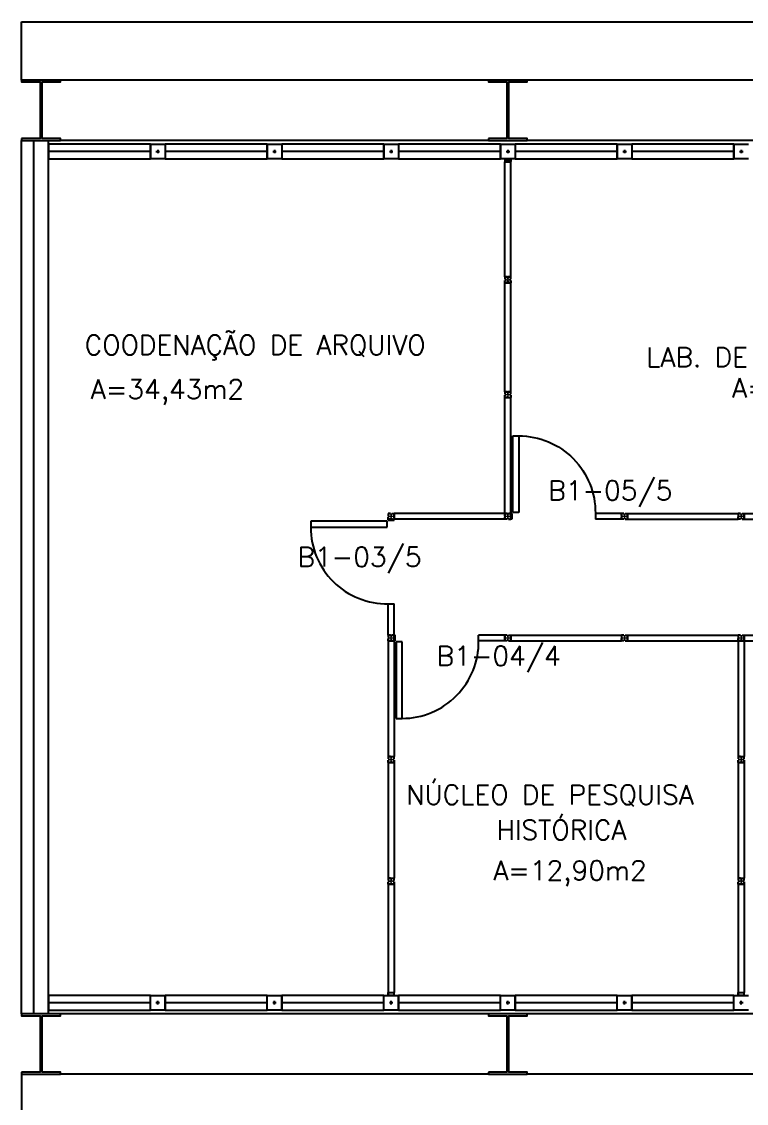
# Model space of a CAD drawing. Header units: centimetres. Extents: x -29 to 78, y -13 to 56.
# Drawn here: x -28.38 to -20.93, y 16.89 to 28.01 of the extents above; entities that cross this region are included whole.
import ezdxf
from ezdxf.enums import TextEntityAlignment as Align

# ---------------------------------------------------------------- set-up
doc = ezdxf.new("R2010")
doc.units = ezdxf.units.CM
doc.header["$LTSCALE"] = 0.01
doc.header["$MEASUREMENT"] = 0
doc.layers.get('0').update_dxf_attribs({"color": 1, "linetype": 'CONTINUOUS'})
for name, color, linetype in [('ALV', 2, 'CONTINUOUS'), ('AREA', 2, 'CONTINUOUS'), ('DIV', 2, 'CONTINUOUS'), ('ENDEREÇO', 2, 'CONTINUOUS'), ('ESQUA', 1, 'CONTINUOUS'), ('ESTRUTURA', 3, 'CONTINUOUS'), ('TEXTO', 2, 'CONTINUOUS')]:
    doc.layers.add(name, color=color, linetype=linetype)
doc.styles.add('UNB-100', font='simplex.shx', dxfattribs={"height": 0.2})

# ---------------------------------------------------------------- blocks, each defined once
blk = doc.blocks.new('VIGTA')
for p, q in [((0, 0.62), (4.4, 0.62)), ((0, 0), (4.4, 0))]:
    blk.add_line(p, q)
blk = doc.blocks.new('MTT')
at = {"color": 2}
for p, q in [((-0.008, 0.03), (-0.03, 0.03)), ((-0.03, 0.03), (-0.03, 0.006)), ((-0.0205, 0.006), (-0.03, 0.006)), ((-0.0205, -0.006), (-0.0205, 0.006)), ((-0.008, 0.03), (-0.008, 0.02)), ((-0.008, 0.02), (0.008, 0.02)), ((-0.0051, 0), (0.0051, 0)), ((0, -0.0051), (0, 0.0051)), ((0.008, 0.03), (0.03, 0.03)), ((0.008, 0.03), (0.008, 0.02)), ((0.0205, -0.006), (0.0205, 0.006)), ((0.0205, 0.006), (0.03, 0.006)), ((0.03, 0.006), (0.03, 0.03)), ((-0.0205, -0.006), (-0.03, -0.006)), ((-0.03, -0.03), (-0.03, -0.006)), ((-0.008, -0.03), (-0.03, -0.03)), ((-0.008, -0.02), (0.008, -0.02)), ((-0.008, -0.03), (-0.008, -0.02)), ((0.008, -0.03), (0.008, -0.02)), ((0.008, -0.03), (0.03, -0.03)), ((0.0205, -0.006), (0.03, -0.006)), ((0.03, -0.006), (0.03, -0.03))]:
    blk.add_line(p, q, dxfattribs=at)
blk = doc.blocks.new('DIV12')
for p, q in [((-0.0051, 0), (0.0051, 0)), ((0, -0.0051), (0, 0.0051)), ((0.03, 0.03), (1.17, 0.03)), ((0.03, 0.03), (0.03, -0.03)), ((0.03, 0.009), (0.03, 0.027)), ((1.17, 0.03), (1.17, -0.03)), ((1.1949, 0), (1.2051, 0)), ((1.2051, 0), (1.1949, 0)), ((1.2, -0.0051), (1.2, 0.0051)), ((0.03, -0.03), (0.03, -0.009)), ((0.03, -0.009), (0.03, -0.027)), ((0.03, -0.03), (1.17, -0.03))]:
    blk.add_line(p, q)
blk = doc.blocks.new('IMTT125')
for p, q in [((-0.03, -0.083), (-0.03, -0.105)), ((-0.03, -0.083), (-0.02, -0.083)), ((-0.03, -1.22), (-0.03, -0.105)), ((-0.03, -0.105), (0.03, -0.105)), ((-0.02, -0.083), (-0.02, -0.075)), ((0.02, -0.075), (-0.02, -0.075)), ((0, -0.0801), (0, -0.0699)), ((0.02, -0.083), (0.02, -0.075)), ((0.03, -0.083), (0.02, -0.083)), ((0.03, -0.083), (0.03, -0.105)), ((0.03, -1.22), (0.03, -0.105)), ((-0.03, -1.22), (0.03, -1.22)), ((-0.009, -1.22), (-0.027, -1.22)), ((0.03, -1.22), (0.009, -1.22)), ((0.009, -1.22), (0.027, -1.22)), ((0.0051, -1.25), (-0.0051, -1.25)), ((0, -1.2551), (0, -1.2449))]:
    blk.add_line(p, q)
blk = doc.blocks.new('DIV125')
for p, q in [((0.0051, 1.25), (-0.0051, 1.25)), ((0, 1.2551), (0, 1.2449)), ((0, 1.2449), (0, 1.2551)), ((-0.03, 1.22), (0.03, 1.22)), ((-0.03, 0.03), (-0.03, 1.22)), ((0.03, 0.03), (0.03, 1.22)), ((-0.03, 0.03), (0.03, 0.03)), ((-0.009, 0.03), (-0.027, 0.03)), ((0.0051, 0), (-0.0051, 0)), ((0, -0.0051), (0, 0.0051)), ((0.009, 0.03), (0.027, 0.03)), ((0.03, 0.03), (0.009, 0.03))]:
    blk.add_line(p, q)
blk = doc.blocks.new('PD12')
at = {"color": 2}
for p, q in [((-0.05, 0.827), (-0.113, 0.827)), ((-0.113, 0.827), (-0.113, 0.04)), ((-0.05, 0.04), (-0.05, 0.827)), ((-1.205, 0), (-1.195, 0)), ((-1.2, -0.005), (-1.2, 0.005)), ((-1.17, 0.03), (-1.17, -0.03)), ((-1.17, 0.03), (-0.9, 0.03)), ((-1.17, 0.009), (-1.17, 0.027)), ((-0.9, 0.03), (-0.9, -0.03)), ((-0.113, 0.04), (-0.05, 0.04)), ((-0.04, 0.03), (-0.04, -0.03)), ((-0.04, 0.03), (-0.03, 0.03)), ((-0.03, 0.03), (-0.03, -0.03)), ((0.005, 0), (-0.005, 0)), ((-0.005, 0), (0.005, 0)), ((0, -0.005), (0, 0.005)), ((-1.17, -0.009), (-1.17, -0.027)), ((-1.17, -0.03), (-1.17, -0.009)), ((-1.17, -0.03), (-0.9, -0.03)), ((-0.04, -0.03), (-0.03, -0.03))]:
    blk.add_line(p, q, dxfattribs=at)
at = {"color": 1}
blk.add_arc((-0.113, 0.04), 0.787, 90, 180.7004, dxfattribs=at)
blk = doc.blocks.new('PD125')
at = {"color": 2}
for p, q in [((-0.04, -0.05), (-0.827, -0.05)), ((-0.827, -0.05), (-0.827, -0.113)), ((-0.04, -0.113), (-0.04, -0.05)), ((-0.03, -0.04), (-0.03, -0.03)), ((-0.03, -0.03), (0.03, -0.03)), ((-0.03, -0.04), (0.03, -0.04)), ((0.03, -0.04), (0.03, -0.03)), ((-0.827, -0.113), (-0.04, -0.113)), ((-0.03, -0.9), (0.03, -0.9)), ((-0.03, -1.22), (-0.03, -0.9)), ((0.03, -1.22), (0.03, -0.9)), ((-0.03, -1.22), (0.03, -1.22)), ((-0.009, -1.22), (-0.027, -1.22)), ((0.03, -1.22), (0.009, -1.22)), ((0.009, -1.22), (0.027, -1.22)), ((0.005, -1.25), (-0.005, -1.25)), ((0, -1.255), (0, -1.245))]:
    blk.add_line(p, q, dxfattribs=at)
at = {"color": 1}
blk.add_arc((-0.04, -0.113), 0.787, 180, 270.7004, dxfattribs=at)

msp = doc.modelspace()

# ---------------------------------------------------------------- linework, layer by layer
for p, q in [((-28.383, 27.408), (-28.383, 28.008)), ((-28.383, 28.008), (-13.583, 28.008)), ((-28.383, 17.188), (-28.383, 16.588))]:
    msp.add_line(p, q)
at = {"layer": 'ALV'}
for p, q in [((-28.383, 17.808), (-28.383, 26.788)), ((-28.258, 17.808), (-28.258, 26.788)), ((-28.108, 17.808), (-28.108, 26.788))]:
    msp.add_line(p, q, dxfattribs=at)
at = {"layer": 'DIV'}
for p, q in [((-23.413, 26.587), (-23.413, 26.571)), ((-23.411, 26.586), (-23.411, 26.572)), ((-23.41, 26.59), (-23.403, 26.59)), ((-23.409, 26.588), (-23.403, 26.588)), ((-23.403, 26.583), (-23.403, 26.595)), ((-23.401, 26.583), (-23.401, 26.595)), ((-23.366, 26.598), (-23.4, 26.598)), ((-23.384, 26.58), (-23.4, 26.58)), ((-23.366, 26.597), (-23.399, 26.597)), ((-23.383, 26.581), (-23.399, 26.581)), ((-23.391, 26.577), (-23.391, 26.572)), ((-23.379, 26.578), (-23.387, 26.578)), ((-23.383, 26.578), (-23.387, 26.578)), ((-23.379, 26.577), (-23.387, 26.577)), ((-23.385, 26.578), (-23.384, 26.579)), ((-23.383, 26.587), (-23.384, 26.579)), ((-23.382, 26.58), (-23.384, 26.58)), ((-23.383, 26.593), (-23.383, 26.604)), ((-23.383, 26.587), (-23.382, 26.579)), ((-23.383, 26.586), (-23.383, 26.586)), ((-23.382, 26.585), (-23.383, 26.585)), ((-23.382, 26.584), (-23.383, 26.584)), ((-23.382, 26.583), (-23.383, 26.583)), ((-23.382, 26.582), (-23.383, 26.582)), ((-23.382, 26.581), (-23.383, 26.581)), ((-23.383, 26.578), (-23.383, 26.579)), ((-23.382, 26.579), (-23.383, 26.579)), ((-23.366, 26.581), (-23.382, 26.581)), ((-23.366, 26.58), (-23.382, 26.58)), ((-23.38, 26.578), (-23.382, 26.579)), ((-23.382, 26.578), (-23.382, 26.579)), ((-23.379, 26.578), (-23.382, 26.578)), ((-23.375, 26.577), (-23.375, 26.572)), ((-23.364, 26.583), (-23.364, 26.595)), ((-23.363, 26.583), (-23.363, 26.595)), ((-23.356, 26.59), (-23.363, 26.59)), ((-23.357, 26.588), (-23.363, 26.588)), ((-23.355, 26.586), (-23.355, 26.572)), ((-23.353, 26.587), (-23.353, 26.571)), ((-23.413, 25.384), (-23.413, 26.568)), ((-23.413, 26.568), (-23.353, 26.568)), ((-23.41, 26.568), (-23.392, 26.568)), ((-23.409, 26.57), (-23.393, 26.57)), ((-23.389, 26.576), (-23.389, 26.569)), ((-23.389, 26.576), (-23.389, 26.571)), ((-23.388, 26.576), (-23.388, 26.57)), ((-23.388, 26.568), (-23.378, 26.568)), ((-23.387, 26.569), (-23.379, 26.569)), ((-23.378, 26.576), (-23.378, 26.57)), ((-23.377, 26.576), (-23.377, 26.569)), ((-23.377, 26.576), (-23.377, 26.571)), ((-23.356, 26.568), (-23.374, 26.568)), ((-23.357, 26.57), (-23.373, 26.57)), ((-23.353, 25.384), (-23.353, 26.568)), ((-23.413, 25.384), (-23.353, 25.384)), ((-23.392, 25.384), (-23.413, 25.384)), ((-23.391, 25.384), (-23.413, 25.384)), ((-23.413, 25.384), (-23.413, 25.36)), ((-23.403, 25.36), (-23.413, 25.36)), ((-23.403, 25.348), (-23.403, 25.36)), ((-23.391, 25.384), (-23.391, 25.374)), ((-23.391, 25.374), (-23.375, 25.374)), ((-23.389, 25.376), (-23.389, 25.383)), ((-23.388, 25.384), (-23.378, 25.384)), ((-23.388, 25.376), (-23.388, 25.382)), ((-23.388, 25.354), (-23.378, 25.354)), ((-23.387, 25.383), (-23.379, 25.383)), ((-23.379, 25.375), (-23.387, 25.375)), ((-23.379, 25.374), (-23.387, 25.374)), ((-23.383, 25.349), (-23.383, 25.359)), ((-23.378, 25.376), (-23.378, 25.382)), ((-23.377, 25.376), (-23.377, 25.383)), ((-23.375, 25.384), (-23.353, 25.384)), ((-23.375, 25.384), (-23.375, 25.374)), ((-23.374, 25.384), (-23.356, 25.384)), ((-23.353, 25.384), (-23.374, 25.384)), ((-23.362, 25.348), (-23.362, 25.36)), ((-23.362, 25.36), (-23.353, 25.36)), ((-23.353, 25.36), (-23.353, 25.384)), ((-23.403, 25.348), (-23.413, 25.348)), ((-23.413, 25.324), (-23.413, 25.348)), ((-23.413, 24.203), (-23.413, 25.324)), ((-23.392, 25.324), (-23.413, 25.324)), ((-23.413, 25.324), (-23.353, 25.324)), ((-23.391, 25.324), (-23.413, 25.324)), ((-23.391, 25.334), (-23.375, 25.334)), ((-23.391, 25.324), (-23.391, 25.334)), ((-23.389, 25.331), (-23.389, 25.325)), ((-23.388, 25.331), (-23.388, 25.326)), ((-23.388, 25.324), (-23.378, 25.324)), ((-23.379, 25.333), (-23.387, 25.333)), ((-23.379, 25.332), (-23.387, 25.332)), ((-23.387, 25.325), (-23.379, 25.325)), ((-23.378, 25.331), (-23.378, 25.326)), ((-23.377, 25.331), (-23.377, 25.325)), ((-23.375, 25.324), (-23.375, 25.334)), ((-23.375, 25.324), (-23.353, 25.324)), ((-23.353, 25.324), (-23.374, 25.324)), ((-23.374, 25.324), (-23.356, 25.324)), ((-23.362, 25.348), (-23.353, 25.348)), ((-23.353, 25.348), (-23.353, 25.324)), ((-23.353, 24.203), (-23.353, 25.324)), ((-23.413, 24.203), (-23.353, 24.203)), ((-23.392, 24.203), (-23.41, 24.203)), ((-23.389, 24.196), (-23.389, 24.202)), ((-23.388, 24.203), (-23.378, 24.203)), ((-23.388, 24.196), (-23.388, 24.201)), ((-23.378, 24.173), (-23.388, 24.173)), ((-23.387, 24.202), (-23.379, 24.202)), ((-23.379, 24.195), (-23.387, 24.195)), ((-23.379, 24.194), (-23.387, 24.194)), ((-23.383, 24.168), (-23.383, 24.179)), ((-23.378, 24.196), (-23.378, 24.201)), ((-23.377, 24.196), (-23.377, 24.202)), ((-23.353, 24.203), (-23.374, 24.203)), ((-23.374, 24.203), (-23.356, 24.203))]:
    msp.add_line(p, q, dxfattribs=at)
for centre, radius, start, end in [((-23.41, 26.587), 0.003, 90, 180), ((-23.409, 26.586), 0.002, 90, 180), ((-23.4, 26.595), 0.003, 90, 180), ((-23.4, 26.583), 0.003, 180, 270), ((-23.399, 26.595), 0.002, 90, 180), ((-23.399, 26.583), 0.002, 180, 270), ((-23.388, 26.577), 0.003, 90, 180), ((-23.387, 26.576), 0.002, 90, 180), ((-23.387, 26.576), 0.002, 90, 180), ((-23.387, 26.576), 0.001, 90, 180), ((-23.379, 26.576), 0.002, 0, 90), ((-23.379, 26.576), 0.002, 0, 90), ((-23.379, 26.576), 0.001, 0, 90), ((-23.378, 26.577), 0.003, 0, 90), ((-23.366, 26.595), 0.003, 0, 90), ((-23.366, 26.595), 0.002, 0, 90), ((-23.366, 26.583), 0.002, 270, 0), ((-23.366, 26.583), 0.003, 270, 0), ((-23.357, 26.586), 0.002, 0, 90), ((-23.356, 26.587), 0.003, 0, 90), ((-23.41, 26.571), 0.003, 180, 270), ((-23.409, 26.572), 0.002, 180, 270), ((-23.393, 26.572), 0.002, 270, 0), ((-23.392, 26.571), 0.003, 270, 0), ((-23.388, 26.569), 0.001, 180, 270), ((-23.387, 26.57), 0.001, 180, 270), ((-23.379, 26.57), 0.001, 270, 0), ((-23.378, 26.569), 0.001, 270, 0), ((-23.374, 26.571), 0.003, 180, 270), ((-23.373, 26.572), 0.002, 180, 270), ((-23.357, 26.572), 0.002, 270, 0), ((-23.356, 26.571), 0.003, 270, 0), ((-23.388, 25.383), 0.001, 90, 180), ((-23.387, 25.376), 0.002, 180, 270), ((-23.387, 25.382), 0.001, 90, 180), ((-23.387, 25.376), 0.001, 180, 270), ((-23.379, 25.382), 0.001, 360, 90), ((-23.379, 25.376), 0.001, 270, 360), ((-23.379, 25.376), 0.002, 270, 360), ((-23.378, 25.383), 0.001, 360, 90), ((-23.387, 25.331), 0.002, 90, 180), ((-23.388, 25.325), 0.001, 180, 270), ((-23.387, 25.331), 0.001, 90, 180), ((-23.387, 25.326), 0.001, 180, 270), ((-23.379, 25.331), 0.002, 0, 90), ((-23.379, 25.331), 0.001, 0, 90), ((-23.379, 25.326), 0.001, 270, 0), ((-23.378, 25.325), 0.001, 270, 0), ((-23.388, 24.202), 0.001, 90, 180), ((-23.387, 24.196), 0.002, 180, 270), ((-23.387, 24.201), 0.001, 90, 180), ((-23.387, 24.196), 0.001, 180, 270), ((-23.379, 24.201), 0.001, 360, 90), ((-23.379, 24.196), 0.002, 270, 360), ((-23.379, 24.196), 0.001, 270, 360), ((-23.378, 24.202), 0.001, 360, 90)]:
    msp.add_arc(centre, radius, start, end, dxfattribs=at)
at = {"layer": 'ESQUA'}
for p, q in [((-27.058, 26.748), (-28.108, 26.748)), ((-28.108, 26.748), (-28.108, 26.598)), ((-27.058, 26.598), (-27.058, 26.748)), ((-27.058, 26.748), (-26.908, 26.748)), ((-27.058, 26.748), (-27.058, 26.598)), ((-26.983, 26.692), (-26.983, 26.655)), ((-25.858, 26.748), (-26.908, 26.748)), ((-26.908, 26.748), (-26.908, 26.598)), ((-26.908, 26.748), (-26.908, 26.598)), ((-25.858, 26.598), (-25.858, 26.748)), ((-25.858, 26.748), (-25.708, 26.748)), ((-25.858, 26.748), (-25.858, 26.598)), ((-25.783, 26.692), (-25.783, 26.655)), ((-25.708, 26.748), (-25.708, 26.598)), ((-24.658, 26.748), (-25.708, 26.748)), ((-25.708, 26.748), (-25.708, 26.598)), ((-24.658, 26.598), (-24.658, 26.748)), ((-24.658, 26.748), (-24.508, 26.748)), ((-24.658, 26.748), (-24.658, 26.598)), ((-24.583, 26.692), (-24.583, 26.655)), ((-23.458, 26.748), (-24.508, 26.748)), ((-24.508, 26.748), (-24.508, 26.598)), ((-24.508, 26.748), (-24.508, 26.598)), ((-23.458, 26.598), (-23.458, 26.748)), ((-23.458, 26.748), (-23.308, 26.748)), ((-23.458, 26.748), (-23.458, 26.598)), ((-23.383, 26.692), (-23.383, 26.655)), ((-23.308, 26.748), (-23.308, 26.598)), ((-22.258, 26.748), (-23.308, 26.748)), ((-23.308, 26.748), (-23.308, 26.598)), ((-22.258, 26.598), (-22.258, 26.748)), ((-22.258, 26.748), (-22.108, 26.748)), ((-22.258, 26.748), (-22.258, 26.598)), ((-22.183, 26.692), (-22.183, 26.655)), ((-22.108, 26.748), (-22.108, 26.598)), ((-21.058, 26.748), (-22.108, 26.748)), ((-22.108, 26.748), (-22.108, 26.598)), ((-21.058, 26.748), (-20.908, 26.748)), ((-21.058, 26.748), (-21.058, 26.598)), ((-21.058, 26.598), (-21.058, 26.748)), ((-20.983, 26.692), (-20.983, 26.655)), ((-27.058, 26.673), (-28.108, 26.673)), ((-28.108, 26.598), (-27.058, 26.598)), ((-26.908, 26.598), (-27.058, 26.598)), ((-27.001, 26.673), (-26.964, 26.673)), ((-25.858, 26.673), (-26.908, 26.673)), ((-26.908, 26.598), (-25.858, 26.598)), ((-25.708, 26.598), (-25.858, 26.598)), ((-25.801, 26.673), (-25.764, 26.673)), ((-24.658, 26.673), (-25.708, 26.673)), ((-25.708, 26.598), (-24.658, 26.598)), ((-24.508, 26.598), (-24.658, 26.598)), ((-24.601, 26.673), (-24.564, 26.673)), ((-23.458, 26.673), (-24.508, 26.673)), ((-24.508, 26.598), (-23.458, 26.598)), ((-23.308, 26.598), (-23.458, 26.598)), ((-23.401, 26.673), (-23.364, 26.673)), ((-22.258, 26.673), (-23.308, 26.673)), ((-23.308, 26.598), (-22.258, 26.598)), ((-22.108, 26.598), (-22.258, 26.598)), ((-22.201, 26.673), (-22.164, 26.673)), ((-21.058, 26.673), (-22.108, 26.673)), ((-22.108, 26.598), (-21.058, 26.598)), ((-20.908, 26.598), (-21.058, 26.598)), ((-21.001, 26.673), (-20.964, 26.673)), ((-27.058, 17.998), (-28.108, 17.998)), ((-28.108, 17.998), (-28.108, 17.848)), ((-27.058, 17.923), (-28.108, 17.923)), ((-27.058, 17.848), (-27.058, 17.998)), ((-27.058, 17.998), (-26.908, 17.998)), ((-27.058, 17.848), (-27.058, 17.998)), ((-26.964, 17.923), (-27.001, 17.923)), ((-26.983, 17.905), (-26.983, 17.942)), ((-25.858, 17.998), (-26.908, 17.998)), ((-26.908, 17.998), (-26.908, 17.848)), ((-26.908, 17.848), (-26.908, 17.998)), ((-25.858, 17.923), (-26.908, 17.923)), ((-25.858, 17.848), (-25.858, 17.998)), ((-25.858, 17.998), (-25.708, 17.998)), ((-25.858, 17.848), (-25.858, 17.998)), ((-25.764, 17.923), (-25.801, 17.923)), ((-25.783, 17.905), (-25.783, 17.942)), ((-25.708, 17.848), (-25.708, 17.998)), ((-24.658, 17.998), (-25.708, 17.998)), ((-25.708, 17.998), (-25.708, 17.848)), ((-24.658, 17.923), (-25.708, 17.923)), ((-24.658, 17.848), (-24.658, 17.998)), ((-24.658, 17.998), (-24.508, 17.998)), ((-24.658, 17.848), (-24.658, 17.998)), ((-24.564, 17.923), (-24.601, 17.923)), ((-24.583, 17.905), (-24.583, 17.942)), ((-23.458, 17.998), (-24.508, 17.998)), ((-24.508, 17.998), (-24.508, 17.848)), ((-24.508, 17.848), (-24.508, 17.998)), ((-23.458, 17.923), (-24.508, 17.923)), ((-23.458, 17.848), (-23.458, 17.998)), ((-23.458, 17.998), (-23.308, 17.998)), ((-23.458, 17.848), (-23.458, 17.998)), ((-23.364, 17.923), (-23.401, 17.923)), ((-23.383, 17.905), (-23.383, 17.942)), ((-23.308, 17.848), (-23.308, 17.998)), ((-22.258, 17.998), (-23.308, 17.998)), ((-23.308, 17.998), (-23.308, 17.848)), ((-22.258, 17.923), (-23.308, 17.923)), ((-22.258, 17.848), (-22.258, 17.998)), ((-22.258, 17.998), (-22.108, 17.998)), ((-22.258, 17.848), (-22.258, 17.998)), ((-22.164, 17.923), (-22.201, 17.923)), ((-22.183, 17.905), (-22.183, 17.942)), ((-22.108, 17.848), (-22.108, 17.998)), ((-21.058, 17.998), (-22.108, 17.998)), ((-22.108, 17.998), (-22.108, 17.848)), ((-21.058, 17.923), (-22.108, 17.923)), ((-21.058, 17.998), (-20.908, 17.998)), ((-21.058, 17.848), (-21.058, 17.998)), ((-21.058, 17.848), (-21.058, 17.998)), ((-20.964, 17.923), (-21.001, 17.923)), ((-20.983, 17.905), (-20.983, 17.942)), ((-28.108, 17.848), (-27.058, 17.848)), ((-26.908, 17.848), (-27.058, 17.848)), ((-26.908, 17.848), (-25.858, 17.848)), ((-25.708, 17.848), (-25.858, 17.848)), ((-25.708, 17.848), (-24.658, 17.848)), ((-24.508, 17.848), (-24.658, 17.848)), ((-24.508, 17.848), (-23.458, 17.848)), ((-23.308, 17.848), (-23.458, 17.848)), ((-23.308, 17.848), (-22.258, 17.848)), ((-22.108, 17.848), (-22.258, 17.848)), ((-22.108, 17.848), (-21.058, 17.848)), ((-20.908, 17.848), (-21.058, 17.848))]:
    msp.add_line(p, q, dxfattribs=at)
at = {"layer": 'ESTRUTURA'}
for points in [[(-28.383, 26.808), (-28.383, 26.788), (-27.983, 26.788), (-27.983, 26.808), (-28.173, 26.808), (-28.173, 27.388), (-27.983, 27.388), (-27.983, 27.408), (-28.383, 27.408), (-28.383, 27.388), (-28.193, 27.388), (-28.193, 26.808)], [(-23.583, 26.808), (-23.583, 26.788), (-23.183, 26.788), (-23.183, 26.808), (-23.373, 26.808), (-23.373, 27.388), (-23.183, 27.388), (-23.183, 27.408), (-23.583, 27.408), (-23.583, 27.388), (-23.393, 27.388), (-23.393, 26.808)], [(-28.383, 17.208), (-28.383, 17.188), (-27.983, 17.188), (-27.983, 17.208), (-28.173, 17.208), (-28.173, 17.788), (-27.983, 17.788), (-27.983, 17.808), (-28.383, 17.808), (-28.383, 17.788), (-28.193, 17.788), (-28.193, 17.208)], [(-23.583, 17.208), (-23.583, 17.188), (-23.183, 17.188), (-23.183, 17.208), (-23.373, 17.208), (-23.373, 17.788), (-23.183, 17.788), (-23.183, 17.808), (-23.583, 17.808), (-23.583, 17.788), (-23.393, 17.788), (-23.393, 17.208)]]:
    msp.add_lwpolyline(points, close=True, dxfattribs=at)

# ---------------------------------------------------------------- block references
at = {"rotation": 180}
for p in [(-23.583, 27.408), (-18.783, 27.408), (-23.583, 17.808), (-18.783, 17.808)]:
    msp.add_blockref('VIGTA', p, dxfattribs=at)
at = {"layer": 'DIV'}
for name, p in [('MTT', (-23.383, 24.173)), ('DIV125', (-23.383, 22.923)), ('MTT', (-24.583, 22.923)), ('MTT', (-23.383, 22.923)), ('MTT', (-22.183, 22.923)), ('DIV12', (-22.183, 22.923)), ('MTT', (-20.983, 22.923)), ('DIV12', (-20.983, 22.923)), ('PD125', (-24.583, 22.923)), ('MTT', (-24.583, 21.673)), ('MTT', (-23.383, 21.673)), ('DIV12', (-23.383, 21.673)), ('MTT', (-22.183, 21.673)), ('DIV12', (-22.183, 21.673)), ('MTT', (-20.983, 21.673)), ('DIV12', (-20.983, 21.673))]:
    msp.add_blockref(name, p, dxfattribs=at)
at = {"layer": 'DIV', "xscale": -1}
for name in ['PD12', 'DIV12', 'MTT']:
    msp.add_blockref(name, (-23.383, 22.923), dxfattribs=at)
at = {"layer": 'DIV', "rotation": 180}
msp.add_blockref('PD12', (-24.583, 21.673), dxfattribs=at)
at = {"layer": 'DIV', "xscale": -1, "rotation": 180}
for name, p in [('DIV125', (-24.583, 21.673)), ('DIV125', (-20.983, 21.673)), ('MTT', (-24.583, 20.423)), ('DIV125', (-24.583, 20.423)), ('MTT', (-20.983, 20.423)), ('DIV125', (-20.983, 20.423)), ('MTT', (-24.583, 19.173)), ('IMTT125', (-24.583, 17.923)), ('MTT', (-20.983, 19.173)), ('IMTT125', (-20.983, 17.923))]:
    msp.add_blockref(name, p, dxfattribs=at)

# ---------------------------------------------------------------- texts
at = {"layer": 'AREA', "style": 'UNB-100'}
for s, p in [('A=34,43m2', (-26.883, 24.13)), ('A=20,38m2', (-20.288, 24.143)), ('A=12,90m2', (-22.744, 19.183))]:
    msp.add_text(s, height=0.2, dxfattribs=at).set_placement(p, align=Align.CENTER)
at = {"layer": 'ENDEREÇO', "char_height": 0.2, "attachment_point": 1, "style": 'UNB-100'}
for s, insert, width in [('B1-05/5', (-22.968, 23.289), 1.51607), ('B1-03/5', (-25.547, 22.606), 1.41949), ('B1-04/4', (-24.116, 21.588), 1.41949)]:
    msp.add_mtext(s, dxfattribs=dict(at, insert=insert, width=width))
at = {"layer": 'TEXTO', "style": 'UNB-100'}
for s, p in [('COODENAÇÃO DE ARQUIVO', (-27.734, 24.584)), ('LAB. DE INFORMÁTICA I', (-21.96, 24.459)), ('NÚCLEO DE PESQUISA', (-24.43, 19.961)), ('HISTÓRICA', (-23.501, 19.599))]:
    msp.add_text(s, height=0.2, dxfattribs=at).set_placement(p)

doc.saveas('drawing.dxf')
